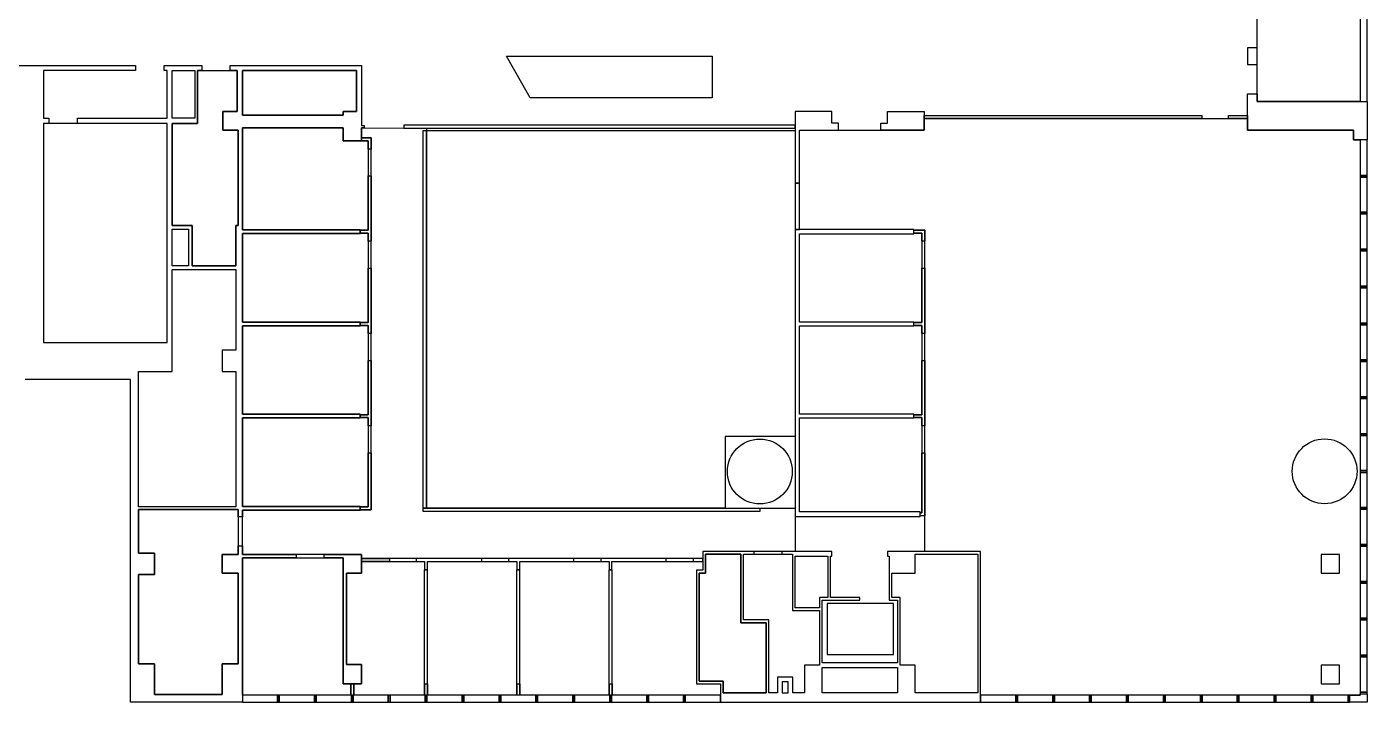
# Model space of a CAD drawing. Header units: centimetres. Extents: x -199 to 9291, y 1019 to 6927.
# Drawn here: x 4863 to 9291, y 1019 to 3250 of the extents above; entities that cross this region are included whole.
import ezdxf

# ---------------------------------------------------------------- set-up
doc = ezdxf.new("R2010")
doc.units = ezdxf.units.CM
doc.header["$MEASUREMENT"] = 0
for name, color, linetype in [('E14-333', 2, 'Continuous'), ('E14-333A', 2, 'Continuous'), ('E14-333B', 2, 'Continuous'), ('E14-374', 2, 'Continuous'), ('E14-374A', 2, 'Continuous'), ('E14-374B', 2, 'Continuous'), ('E14-374H', 2, 'Continuous'), ('E14-374K', 2, 'Continuous'), ('E14-374L', 2, 'Continuous'), ('E14-374N', 2, 'Continuous'), ('Elevators_Secondary', 2, 'Continuous'), ('Offices', 1, 'Continuous'), ('Stairs', 2, 'Continuous'), ('Void', 7, 'Continuous'), ('Walls', 6, 'Continuous')]:
    doc.layers.add(name, color=color, linetype=linetype)

msp = doc.modelspace()

# ---------------------------------------------------------------- linework, layer by layer
at = {"layer": 'E14-333'}
msp.add_lwpolyline([(7415.4, 2908.4), (7827.5, 2908.4), (7827.5, 2947.1), (8894.7, 2947.1), (8894.7, 2908.4), (9245.1, 2908.4), (9245.1, 2875.9), (9267.8, 2875.9), (9267, 1042.3), (8012.9, 1042.3), (8012.9, 1516.9), (7829.6, 1516.9), (7829.6, 2578), (7792.6, 2578), (7792.6, 2580.1), (7415.4, 2580.1)], close=True, dxfattribs=at)
at = {"layer": 'E14-333A'}
msp.add_lwpolyline([(7819.8, 2273.2), (7792.6, 2273.2), (7792.6, 2274.5), (7415.4, 2274.5), (7415.4, 2566.3), (7792.6, 2566.3), (7792.6, 2568.3), (7819.8, 2568.3), (7819.8, 2541.1)], close=True, dxfattribs=at)
at = {"layer": 'E14-333B'}
msp.add_lwpolyline([(7819.8, 1968.4), (7792.6, 1968.4), (7792.6, 1969.7), (7415.4, 1969.7), (7415.4, 2262.3), (7792.6, 2262.3), (7792.6, 2263.5), (7819.8, 2263.5)], close=True, dxfattribs=at)
at = {"layer": 'E14-374'}
msp.add_lwpolyline([(5575.3, 1506.4), (5575.3, 1652.7), (5963.8, 1652.7), (5963.8, 1653.9), (6000.8, 1653.8), (6000.8, 2882.8), (5968.7, 2882.8), (5968.7, 2915.8), (6108.5, 2915), (6183.2, 2915), (6183.2, 1660), (7400.8, 1660), (7400.8, 1632.4), (7400.8, 1516.9), (7096, 1516.9), (7096, 1493), (5968.7, 1493), (5968.7, 1506.4)], close=True, dxfattribs=at)
at = {"layer": 'E14-374A'}
msp.add_lwpolyline([(5991, 2578), (5963.8, 2578), (5963.8, 2578), (5963.8, 2579.3), (5575.3, 2579.3), (5575.3, 2915.8), (5907.7, 2915.8), (5907.7, 2872.7), (5968.7, 2872.7), (5991, 2873.1), (5991, 2845.9)], close=True, dxfattribs=at)
at = {"layer": 'E14-374B'}
msp.add_lwpolyline([(5991, 2273.2), (5963.8, 2273.2), (5963.8, 2274.5), (5575.3, 2274.5), (5575.3, 2567.1), (5963.8, 2567.1), (5991, 2568.3), (5991, 2452.5), (5991, 2452.5)], close=True, dxfattribs=at)
at = {"layer": 'E14-374H'}
msp.add_lwpolyline([(6175.9, 1079.6), (6177.1, 1079.6), (6177.1, 1042.3), (6062.9, 1042.3), (6062.9, 1042.3), (6057.3, 1042.3), (6057.3, 1042.3), (5943.1, 1042.3), (5943.1, 1079.6), (5968.7, 1079.6), (5968.7, 1143), (5919.1, 1143), (5919.1, 1445.4), (5968.7, 1445.4), (5968.7, 1483.2), (6061.3, 1483.2), (6176.7, 1483.2), (6176.7, 1456), (6175.9, 1456)], close=True, dxfattribs=at)
at = {"layer": 'E14-374K'}
msp.add_lwpolyline([(6480.7, 1079.6), (6481.9, 1079.6), (6481.9, 1042.3), (6428.7, 1042.3), (6428.7, 1042.3), (6423, 1042.3), (6423, 1042.3), (6306.8, 1042.3), (6306.8, 1042.3), (6301.1, 1042.3), (6301.1, 1042.3), (6186.9, 1042.3), (6186.9, 1079.6), (6187.3, 1079.6), (6187.3, 1456), (6186.5, 1456), (6186.5, 1483.2), (6481.5, 1483.2), (6481.5, 1456), (6480.7, 1456)], close=True, dxfattribs=at)
at = {"layer": 'E14-374L'}
msp.add_lwpolyline([(6785.5, 1079.6), (6786.7, 1079.6), (6786.7, 1042.3), (6672.5, 1042.3), (6672.5, 1042.3), (6666.9, 1042.3), (6666.9, 1042.3), (6550.6, 1042.3), (6550.6, 1042.3), (6544.9, 1042.3), (6544.9, 1042.3), (6491.7, 1042.3), (6491.7, 1079.6), (6492.1, 1079.6), (6492.1, 1456), (6491.3, 1456), (6491.3, 1483.2), (6786.3, 1483.2), (6786.3, 1456), (6785.5, 1456)], close=True, dxfattribs=at)
at = {"layer": 'E14-374N'}
msp.add_lwpolyline([(7075.7, 1079.6), (7154.5, 1079.6), (7154.5, 1042.3), (7038.3, 1042.3), (7038.3, 1042.3), (7032.6, 1042.3), (7032.6, 1042.3), (6916.4, 1042.3), (6916.4, 1042.3), (6910.7, 1042.3), (6910.7, 1042.3), (6796.5, 1042.3), (6796.5, 1079.6), (6796.9, 1079.6), (6796.9, 1456), (6796.1, 1456), (6796.1, 1483.2), (7096, 1483.2), (7096, 1454.3), (7075.7, 1454.3)], close=True, dxfattribs=at)
at = {"layer": 'Elevators_Secondary'}
msp.add_lwpolyline([(7507.1, 1176.1), (7725.9, 1176.1), (7725.9, 1344.5), (7507.1, 1344.5)], close=True, dxfattribs=at)
at = {"layer": 'Offices'}
for points in [[(5963.8, 1968.4), (5963.8, 1968.4), (5963.8, 1969.7), (5575.3, 1969.7), (5575.3, 2262.3), (5963.8, 2262.3), (5991, 2263.5), (5991, 2236.3), (5991, 1968.4)], [(5991, 1842.9), (5991, 1842.9), (5991, 1663.6), (5963.8, 1663.6), (5963.8, 1664.9), (5575.3, 1664.9), (5575.3, 1957.5), (5963.8, 1957.5), (5991, 1958.7)], [(7819.8, 1644.5), (7813.7, 1644.5), (7813.7, 1647), (7415.4, 1647), (7415.4, 1957.5), (7792.6, 1957.5), (7792.6, 1958.7), (7819.8, 1958.7)], [(5575.3, 1042.3), (5575.3, 1495), (5907.7, 1495), (5907.7, 1079.6), (5933.3, 1079.6), (5933.3, 1042.3)]]:
    msp.add_lwpolyline(points, close=True, dxfattribs=at)
at = {"layer": 'Stairs'}
for points in [[(8927.3, 3125.5), (8927.3, 3687.1), (9210.1, 3687.1), (9210.1, 3484.7), (9267, 3484.7), (9267, 3002.7), (8927.3, 3002.7)], [(6526.2, 3014.9), (6447.4, 3152.3), (7126.9, 3152.3), (7126.9, 3014.9)], [(5327.4, 2930.4), (4918.5, 2930.4), (4918.5, 2207), (5327.4, 2207)]]:
    msp.add_lwpolyline(points, close=True, dxfattribs=at)
for centre in [(7284.5, 1780.6), (9150, 1781.3)]:
    msp.add_circle(centre, 107.2, dxfattribs=at)
at = {"layer": 'Void'}
for points in [[(5418.4, 2947.5), (5343.6, 2947.5), (5343.6, 2954.8), (5343.6, 3105.1), (5418.4, 3105.1)], [(5952.4, 2969.4), (5907.7, 2969.4), (5907.7, 2958), (5575.3, 2958), (5575.3, 3105.2), (5952.4, 3105.1)], [(7400.8, 1896), (7169.7, 1896), (7169.7, 1660), (6183.2, 1660), (6183.2, 2907.6), (7400.8, 2907.6), (7400.8, 2732.9), (7400.8, 2732.9), (7400.8, 2580.1)], [(5397.3, 2459.8), (5343.6, 2459.8), (5343.6, 2581.7), (5397.3, 2581.7)], [(5508.6, 2111.1), (5553.3, 2111.1), (5553.3, 1664.1), (5232.3, 1664.1), (5232.3, 2111.1), (5343.6, 2111.1), (5343.6, 2447.6), (5553.3, 2447.6), (5553.3, 2181.8), (5508.6, 2181.8)], [(7304.9, 1049.6), (7163.5, 1049.6), (7163.5, 1088.6), (7084.6, 1088.6), (7084.6, 1445.4), (7105, 1445.4), (7105, 1508), (7221.2, 1508), (7221.2, 1281.2), (7304.9, 1281.2)], [(8004.7, 1049.6), (7797.5, 1049.6), (7797.5, 1140.6), (7747.9, 1140.6), (7747.9, 1364.9), (7720.2, 1364.9), (7720.2, 1445.4), (7797.5, 1445.4), (7797.5, 1508), (8004.7, 1508)], [(7508.9, 1364.9), (7481.3, 1364.9), (7481.3, 1330.8), (7400.8, 1330.8), (7400.8, 1501.5), (7508.9, 1501.5)], [(7738.9, 1049.6), (7490.2, 1049.6), (7490.2, 1133.3), (7738.9, 1133.3)]]:
    msp.add_lwpolyline(points, close=True, dxfattribs=at)
at = {"layer": 'Void', "color": 6}
for points in [[(5558.2, 2969.4), (5511.1, 2969.4), (5511.1, 2908.4), (5561.4, 2908.4), (5561.4, 2593.1), (5553.3, 2593.1), (5553.3, 2459.8), (5409.5, 2459.8), (5409.5, 2593.1), (5343.6, 2593.1), (5343.6, 2930.4), (5427.3, 2930.4), (5427.3, 3105.1), (5441.2, 3105.1), (5535.4, 3105.1), (5558.2, 3105.1)], [(5561.4, 1506.4), (5508.6, 1506.4), (5508.6, 1445.4), (5561.4, 1445.4), (5561.4, 1145.5), (5508.6, 1145.5), (5508.6, 1043.9), (5285.1, 1043.9), (5285.1, 1145.5), (5232.3, 1145.5), (5232.3, 1440.5), (5285.1, 1440.5), (5285.1, 1511.2), (5232.3, 1511.2), (5232.3, 1655.1), (5561.4, 1655.1), (5561.4, 1630.7), (5561.4, 1534.8)], [(7391.9, 1321.9), (7481.3, 1321.9), (7481.3, 1140.6), (7431.7, 1140.6), (7431.7, 1049.6), (7393.5, 1049.6), (7393.5, 1101.6), (7342.3, 1101.6), (7342.3, 1049.6), (7313.8, 1049.6), (7313.8, 1290.2), (7230.1, 1290.2), (7230.1, 1508), (7265.9, 1508), (7356.9, 1508), (7391.9, 1508)]]:
    msp.add_lwpolyline(points, close=True, dxfattribs=at)
at = {"layer": 'Walls'}
for points in [[(9267, 3484.7), (9267, 3002.7), (9290.6, 3002.7), (9290.6, 3484.7)], [(8927.3, 3179.9), (8894.7, 3179.9), (8894.7, 3125.5), (8927.3, 3125.5)], [(5343.6, 3105.1), (5418.4, 3105.1), (5418.4, 2947.5), (5343.6, 2947.5), (5343.6, 2954.8)], [(5575.3, 2958), (5907.7, 2958), (5907.7, 2969.4), (5952.4, 2969.4), (5952.4, 3105.1), (5575.3, 3105.2)], [(8894.7, 2908.4), (8894.7, 3027.9), (8927.3, 3027.9), (8927.3, 3002.7), (9290.6, 3002.7), (9290.6, 2875.9), (9245.1, 2875.9), (9245.1, 2908.4)], [(7400.8, 2732.9), (7415.4, 2732.9), (7415.4, 2908.4), (7544.7, 2908.4), (7544.7, 2931.2), (7522.7, 2931.2), (7522.7, 2969.4), (7400.8, 2969.4)], [(7683.7, 2908.4), (7683.7, 2931.2), (7705.6, 2931.2), (7705.6, 2969.4), (7827.5, 2969.4), (7827.5, 2908.4)], [(7400.8, 2924.8), (6108.5, 2924.8), (6108.5, 2915), (7400.8, 2915)], [(7827.5, 2956.8), (8744.4, 2956.8), (8744.4, 2947.1), (7827.5, 2947.1)], [(8832.2, 2956.8), (8894.7, 2956.8), (8894.7, 2947.1), (8832.2, 2947.1)], [(6000.8, 2882.8), (6000.8, 2845.9), (5991, 2845.9), (5991, 2873.1), (5968.7, 2873.1), (5968.7, 2882.8)], [(6172.3, 2907.6), (6183.2, 2907.6), (6183.2, 1660), (6172.3, 1660)], [(9267, 2875.9), (9267, 2758.9), (9290.6, 2758.9), (9290.6, 2875.9)], [(5991, 2757.3), (6000.8, 2757.3), (6000.8, 2541.1), (5991, 2541.1), (5991, 2568.3), (5963.8, 2568.3), (5963.8, 2578), (5991, 2578)], [(9267, 2758.9), (9267, 2753.2), (9290.6, 2753.2), (9290.6, 2758.9)], [(9267, 2753.2), (9267, 2637), (9290.6, 2637), (9290.6, 2753.2)], [(7415.4, 2732.9), (7400.8, 2732.9), (7400.8, 2580.1), (7415.4, 2580.1)], [(9267, 2637), (9267, 2631.3), (9290.6, 2631.3), (9290.6, 2637)], [(9267, 2631.3), (9267, 2515.1), (9290.6, 2515.1), (9290.6, 2631.3)], [(5343.6, 2581.7), (5397.3, 2581.7), (5397.3, 2459.8), (5343.6, 2459.8)], [(7400.8, 1632.4), (7813.7, 1632.4), (7813.7, 1647), (7415.4, 1647), (7415.4, 1957.5), (7792.6, 1957.5), (7792.6, 1969.7), (7415.4, 1969.7), (7415.4, 2262.3), (7792.6, 2262.3), (7792.6, 2274.5), (7415.4, 2274.5), (7415.4, 2566.3), (7792.6, 2566.3), (7792.6, 2580.1), (7400.8, 2580.1)], [(7829.6, 2578), (7829.6, 2541.1), (7819.8, 2541.1), (7819.8, 2568.3), (7792.6, 2568.3), (7792.6, 2578)], [(9267, 2515.1), (9267, 2509.4), (9290.6, 2509.4), (9290.6, 2515.1)], [(9267, 2509.4), (9267, 2393.1), (9290.6, 2393.1), (9290.6, 2509.4)], [(5232.3, 1664.1), (5232.3, 2111.1), (5343.6, 2111.1), (5343.6, 2447.6), (5553.3, 2447.6), (5553.3, 2181.8), (5508.6, 2181.8), (5508.6, 2111.1), (5553.3, 2111.1), (5553.3, 1664.1)], [(5991, 2452.5), (6000.8, 2452.5), (6000.8, 2236.3), (5991, 2236.3), (5991, 2263.5), (5963.8, 2263.5), (5963.8, 2273.2), (5991, 2273.2)], [(7819.8, 2452.5), (7829.6, 2452.5), (7829.6, 2236.3), (7819.8, 2236.3), (7819.8, 2263.5), (7792.6, 2263.5), (7792.6, 2273.2), (7819.8, 2273.2)], [(9267, 2393.1), (9267, 2387.4), (9290.6, 2387.4), (9290.6, 2393.1)], [(9267, 2387.4), (9267, 2271.2), (9290.6, 2271.2), (9290.6, 2387.4)], [(9267, 2271.2), (9267, 2265.5), (9290.6, 2265.5), (9290.6, 2271.2)], [(9267, 2265.5), (9267, 2149.3), (9290.6, 2149.3), (9290.6, 2265.5)], [(5991, 2147.7), (6000.8, 2147.7), (6000.8, 1931.5), (5991, 1931.5), (5991, 1958.7), (5963.8, 1958.7), (5963.8, 1968.4), (5991, 1968.4)], [(7819.8, 2147.7), (7829.6, 2147.7), (7829.6, 1931.5), (7819.8, 1931.5), (7819.8, 1958.7), (7792.6, 1958.7), (7792.6, 1968.4), (7819.8, 1968.4)], [(9267, 2149.3), (9267, 2143.6), (9290.6, 2143.6), (9290.6, 2149.3)], [(9267, 2143.6), (9267, 2027.4), (9290.6, 2027.4), (9290.6, 2143.6)], [(9267, 2027.4), (9267, 2021.7), (9290.6, 2021.7), (9290.6, 2027.4)], [(9267, 2021.7), (9267, 1905.5), (9290.6, 1905.5), (9290.6, 2021.7)], [(9267, 1905.5), (9267, 1899.8), (9290.6, 1899.8), (9290.6, 1905.5)], [(9267, 1899.8), (9267, 1783.5), (9290.6, 1783.5), (9290.6, 1899.8)], [(5963.8, 1653.9), (5963.8, 1663.6), (5991, 1663.6), (5991, 1842.9), (6000.8, 1842.9), (6000.8, 1653.8)], [(7813.7, 1634.7), (7813.7, 1644.5), (7819.8, 1644.5), (7819.8, 1842.9), (7829.6, 1842.9), (7829.6, 1634.7)], [(9267, 1783.5), (9267, 1777.8), (9290.6, 1777.8), (9290.6, 1783.5)], [(9267, 1777.8), (9267, 1661.6), (9290.6, 1661.6), (9290.6, 1777.8)], [(6172.3, 1649), (6172.3, 1660), (7284.5, 1660), (7284.5, 1649)], [(9267, 1661.6), (9267, 1655.9), (9290.6, 1655.9), (9290.6, 1661.6)], [(9267, 1655.9), (9267, 1539.7), (9290.6, 1539.7), (9290.6, 1655.9)], [(5845.9, 1506.4), (5968.7, 1506.4), (5968.7, 1445.4), (5919.1, 1445.4), (5919.1, 1143), (5968.7, 1143), (5968.7, 1079.6), (5907.7, 1079.6), (5907.7, 1495), (5845.9, 1495)], [(8012.9, 1018.7), (8012.9, 1516.9), (7705.6, 1516.9), (7705.6, 1501.5), (7711.3, 1501.5), (7711.3, 1356), (7738.9, 1356), (7738.9, 1148.7), (7490.2, 1148.7), (7490.2, 1356), (7614.6, 1356), (7614.6, 1364.9), (7517.9, 1364.9), (7517.9, 1501.5), (7522.7, 1501.5), (7522.7, 1516.9), (7356.9, 1516.9), (7356.9, 1508), (7391.9, 1508), (7391.9, 1321.9), (7481.3, 1321.9), (7481.3, 1140.6), (7431.7, 1140.6), (7431.7, 1049.6), (7393.5, 1049.6), (7393.5, 1101.6), (7342.3, 1101.6), (7342.3, 1049.6), (7313.8, 1049.6), (7313.8, 1290.2), (7230.1, 1290.2), (7230.1, 1508), (7265.9, 1508), (7265.9, 1516.9), (7096, 1516.9), (7096, 1454.3), (7075.7, 1454.3), (7075.7, 1079.6), (7154.5, 1079.6), (7154.5, 1018.7)], [(7304.9, 1049.6), (7304.9, 1281.2), (7221.2, 1281.2), (7221.2, 1508), (7105, 1508), (7105, 1445.4), (7084.6, 1445.4), (7084.6, 1088.6), (7163.5, 1088.6), (7163.5, 1049.6)], [(7720.2, 1445.4), (7797.5, 1445.4), (7797.5, 1508), (8004.7, 1508), (8004.7, 1049.6), (7797.5, 1049.6), (7797.5, 1140.6), (7747.9, 1140.6), (7747.9, 1364.9), (7720.2, 1364.9)], [(9199.5, 1506.4), (9138.6, 1506.4), (9138.6, 1445.4), (9199.5, 1445.4)], [(9267, 1539.7), (9267, 1534), (9290.6, 1534), (9290.6, 1539.7)], [(9267, 1534), (9267, 1417.8), (9290.6, 1417.8), (9290.6, 1534)], [(6061.3, 1483.2), (5968.7, 1483.2), (5968.7, 1493), (6061.3, 1493)], [(6365.7, 1483.2), (6365.7, 1493), (6149.5, 1493), (6149.5, 1483.2), (6176.7, 1483.2), (6176.7, 1456), (6186.5, 1456), (6186.5, 1483.2)], [(6670.5, 1483.2), (6670.5, 1493), (6454.3, 1493), (6454.3, 1483.2), (6481.5, 1483.2), (6481.5, 1456), (6491.3, 1456), (6491.3, 1483.2)], [(6975.3, 1483.2), (6975.3, 1493), (6759.1, 1493), (6759.1, 1483.2), (6786.3, 1483.2), (6786.3, 1456), (6796.1, 1456), (6796.1, 1483.2)], [(7064.3, 1483.2), (7096, 1483.2), (7096, 1493), (7064.3, 1493)], [(7400.8, 1501.5), (7508.9, 1501.5), (7508.9, 1364.9), (7481.3, 1364.9), (7481.3, 1330.8), (7400.8, 1330.8)], [(6175.9, 1079.6), (6187.3, 1079.6), (6187.3, 1456), (6175.9, 1456)], [(6480.7, 1079.6), (6492.1, 1079.6), (6492.1, 1456), (6480.7, 1456)], [(6796.9, 1456), (6785.5, 1456), (6785.5, 1079.6), (6796.9, 1079.6)], [(9267, 1417.8), (9267, 1412.1), (9290.6, 1412.1), (9290.6, 1417.8)], [(9267, 1412.1), (9267, 1295.9), (9290.6, 1295.9), (9290.6, 1412.1)], [(9267, 1295.9), (9267, 1290.2), (9290.6, 1290.2), (9290.6, 1295.9)], [(9267, 1290.2), (9267, 1173.9), (9290.6, 1173.9), (9290.6, 1290.2)], [(9267, 1173.9), (9267, 1168.2), (9290.6, 1168.2), (9290.6, 1173.9)], [(9267, 1168.2), (9267, 1052), (9290.6, 1052), (9290.6, 1168.2)], [(7490.2, 1133.3), (7738.9, 1133.3), (7738.9, 1049.6), (7490.2, 1049.6)], [(9138.6, 1079.6), (9199.5, 1079.6), (9199.5, 1140.6), (9138.6, 1140.6)], [(5943.1, 1079.6), (5943.1, 1042.3), (5933.3, 1042.3), (5933.3, 1079.6)], [(6186.9, 1079.6), (6186.9, 1042.3), (6177.1, 1042.3), (6177.1, 1079.6)], [(6491.7, 1079.6), (6491.7, 1042.3), (6481.9, 1042.3), (6481.9, 1079.6)], [(6796.5, 1079.6), (6796.5, 1042.3), (6786.7, 1042.3), (6786.7, 1079.6)], [(7357.7, 1049.6), (7378.1, 1049.6), (7378.1, 1086.2), (7357.7, 1086.2)], [(5691.5, 1042.3), (5575.3, 1042.3), (5575.3, 1018.7), (5691.5, 1018.7)], [(5697.2, 1042.3), (5691.5, 1042.3), (5691.5, 1018.7), (5697.2, 1018.7)], [(5813.4, 1042.3), (5697.2, 1042.3), (5697.2, 1018.7), (5813.4, 1018.7)], [(5819.1, 1042.3), (5813.4, 1042.3), (5813.4, 1018.7), (5819.1, 1018.7)], [(5935.3, 1042.3), (5819.1, 1042.3), (5819.1, 1018.7), (5935.3, 1018.7)], [(5941, 1042.3), (5935.3, 1042.3), (5935.3, 1018.7), (5941, 1018.7)], [(6057.3, 1042.3), (5941, 1042.3), (5941, 1018.7), (6057.3, 1018.7)], [(6062.9, 1042.3), (6057.3, 1042.3), (6057.3, 1018.7), (6062.9, 1018.7)], [(6179.2, 1042.3), (6062.9, 1042.3), (6062.9, 1018.7), (6179.2, 1018.7)], [(6184.9, 1042.3), (6179.2, 1042.3), (6179.2, 1018.7), (6184.9, 1018.7)], [(6301.1, 1042.3), (6184.9, 1042.3), (6184.9, 1018.7), (6301.1, 1018.7)], [(6306.8, 1042.3), (6301.1, 1042.3), (6301.1, 1018.7), (6306.8, 1018.7)], [(6423, 1042.3), (6306.8, 1042.3), (6306.8, 1018.7), (6423, 1018.7)], [(6428.7, 1042.3), (6423, 1042.3), (6423, 1018.7), (6428.7, 1018.7)], [(6544.9, 1042.3), (6428.7, 1042.3), (6428.7, 1018.7), (6544.9, 1018.7)], [(6550.6, 1042.3), (6544.9, 1042.3), (6544.9, 1018.7), (6550.6, 1018.7)], [(6666.9, 1042.3), (6550.6, 1042.3), (6550.6, 1018.7), (6666.9, 1018.7)], [(6672.5, 1042.3), (6666.9, 1042.3), (6666.9, 1018.7), (6672.5, 1018.7)], [(6788.8, 1042.3), (6672.5, 1042.3), (6672.5, 1018.7), (6788.8, 1018.7)], [(6794.5, 1042.3), (6788.8, 1042.3), (6788.8, 1018.7), (6794.5, 1018.7)], [(6910.7, 1042.3), (6794.5, 1042.3), (6794.5, 1018.7), (6910.7, 1018.7)], [(6916.4, 1042.3), (6910.7, 1042.3), (6910.7, 1018.7), (6916.4, 1018.7)], [(7032.6, 1042.3), (6916.4, 1042.3), (6916.4, 1018.7), (7032.6, 1018.7)], [(7038.3, 1042.3), (7032.6, 1042.3), (7032.6, 1018.7), (7038.3, 1018.7)], [(7154.5, 1042.3), (7038.3, 1042.3), (7038.3, 1018.7), (7154.5, 1018.7)], [(8129.9, 1042.3), (8012.9, 1042.3), (8012.9, 1018.7), (8129.9, 1018.7)], [(8135.6, 1042.3), (8129.9, 1042.3), (8129.9, 1018.7), (8135.6, 1018.7)], [(8251.8, 1042.3), (8135.6, 1042.3), (8135.6, 1018.7), (8251.8, 1018.7)], [(8257.5, 1042.3), (8251.8, 1042.3), (8251.8, 1018.7), (8257.5, 1018.7)], [(8373.7, 1042.3), (8257.5, 1042.3), (8257.5, 1018.7), (8373.7, 1018.7)], [(8379.4, 1042.3), (8373.7, 1042.3), (8373.7, 1018.7), (8379.4, 1018.7)], [(8495.7, 1042.3), (8379.4, 1042.3), (8379.4, 1018.7), (8495.7, 1018.7)], [(8501.3, 1042.3), (8495.7, 1042.3), (8495.7, 1018.7), (8501.3, 1018.7)], [(8617.6, 1042.3), (8501.3, 1042.3), (8501.3, 1018.7), (8617.6, 1018.7)], [(8623.3, 1042.3), (8617.6, 1042.3), (8617.6, 1018.7), (8623.3, 1018.7)], [(8739.5, 1042.3), (8623.3, 1042.3), (8623.3, 1018.7), (8739.5, 1018.7)], [(8745.2, 1042.3), (8739.5, 1042.3), (8739.5, 1018.7), (8745.2, 1018.7)], [(8861.4, 1042.3), (8745.2, 1042.3), (8745.2, 1018.7), (8861.4, 1018.7)], [(8867.1, 1042.3), (8861.4, 1042.3), (8861.4, 1018.7), (8867.1, 1018.7)], [(8983.3, 1042.3), (8867.1, 1042.3), (8867.1, 1018.7), (8983.3, 1018.7)], [(8989, 1042.3), (8983.3, 1042.3), (8983.3, 1018.7), (8989, 1018.7)], [(9105.3, 1042.3), (8989, 1042.3), (8989, 1018.7), (9105.3, 1018.7)], [(9110.9, 1042.3), (9105.3, 1042.3), (9105.3, 1018.7), (9110.9, 1018.7)], [(9227.2, 1042.3), (9110.9, 1042.3), (9110.9, 1018.7), (9227.2, 1018.7)], [(9232.9, 1042.3), (9227.2, 1042.3), (9227.2, 1018.7), (9232.9, 1018.7)], [(9290.6, 1042.3), (9290.6, 1018.7), (9232.9, 1018.7), (9232.9, 1042.3), (9267, 1042.3), (9267, 1046.3), (9290.6, 1046.3)], [(9267, 1052), (9267, 1046.3), (9290.6, 1046.3), (9290.6, 1052)]]:
    msp.add_lwpolyline(points, close=True, dxfattribs=at)
msp.add_lwpolyline([(4799.9, 3122.2), (5222.5, 3121.4), (5222.5, 3105.1), (4918.5, 3105.1), (4918.5, 2947.5), (4936.4, 2947.5), (4936.4, 2930.4), (4918.5, 2930.4), (4918.5, 2207), (5327.4, 2207), (5327.4, 2930.4), (5030.7, 2930.4), (5030.7, 2947.5), (5327.4, 2947.5), (5327.4, 3105.1), (5316.8, 3105.1), (5316.8, 3121.4), (5441.2, 3121.4), (5441.2, 3105.1), (5427.3, 3105.1), (5427.3, 2930.4), (5343.6, 2930.4), (5343.6, 2593.1), (5409.5, 2593.1), (5409.5, 2459.8), (5553.3, 2459.8), (5553.3, 2593.1), (5561.4, 2593.1), (5561.4, 2908.4), (5511.1, 2908.4), (5511.1, 2969.4), (5558.2, 2969.4), (5558.2, 3105.1), (5535.4, 3105.1), (5535.4, 3122.2), (5968.7, 3122.2), (5968.7, 2923.9), (5977.6, 2923.9), (5977.6, 2915.8), (5968.7, 2915.8), (5968.7, 2872.7), (5907.7, 2872.7), (5907.7, 2915.8), (5575.3, 2915.8), (5575.3, 2579.3), (5963.8, 2579.3), (5963.8, 2567.1), (5575.3, 2567.1), (5575.3, 2274.5), (5963.8, 2274.5), (5963.8, 2262.3), (5575.3, 2262.3), (5575.3, 1969.7), (5963.8, 1969.7), (5963.8, 1957.5), (5575.3, 1957.5), (5575.3, 1664.9), (5963.8, 1664.9), (5963.8, 1652.7), (5575.3, 1652.7), (5575.3, 1630.7), (5561.4, 1630.7), (5561.4, 1655.1), (5232.3, 1655.1), (5232.3, 1511.2), (5285.1, 1511.2), (5285.1, 1440.5), (5232.3, 1440.5), (5232.3, 1145.5), (5285.1, 1145.5), (5285.1, 1043.9), (5508.6, 1043.9), (5508.6, 1145.5), (5561.4, 1145.5), (5561.4, 1445.4), (5508.6, 1445.4), (5508.6, 1506.4), (5561.4, 1506.4), (5561.4, 1534.8), (5575.3, 1534.8), (5575.3, 1506.4), (5752.5, 1506.4), (5752.5, 1495), (5575.3, 1495), (5575.3, 1018.7), (5206.3, 1018.7), (5206.3, 2084.3), (4857.6, 2084.3)], dxfattribs=at)

doc.saveas('drawing.dxf')
